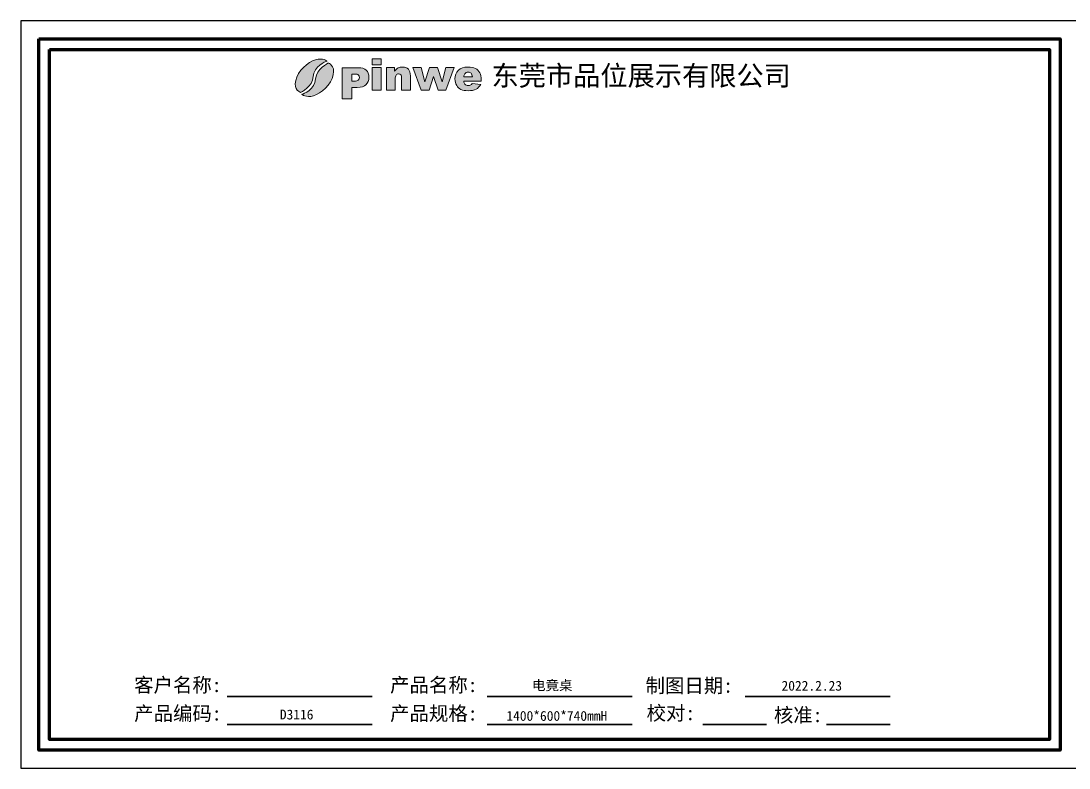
# Model space of a CAD drawing. Header units: inches. Extents: x 15389 to 49212, y -27129 to 13207.
# Drawn here: x 25741 to 29275, y 2912 to 5432 of the extents above; entities that cross this region are included whole.
import ezdxf

# ---------------------------------------------------------------- set-up
doc = ezdxf.new("R2010")
doc.units = ezdxf.units.IN
doc.header["$MEASUREMENT"] = 0
doc.layers.add('_U+56FE_U+5C42 1', color=7, linetype='Continuous')
doc.layers.add('图框', color=5, linetype='Continuous', lineweight=60)
doc.layers.add('轮廓线', color=7, linetype='Continuous', lineweight=30)
doc.styles.get("Standard").update_dxf_attribs({"font": 'arial.ttf'})
doc.styles.add('样式 1', font='')
doc.styles.get('样式 1').set_extended_font_data('SimSun')

msp = doc.modelspace()

# ---------------------------------------------------------------- hatches: boundary and pattern name
h = msp.add_hatch(color=256)
h.dxf.hatch_style = 1
edge = h.paths.add_edge_path()
edge.add_spline(control_points=[(27293.48, 5228.87), (27293.48, 5228.87), (27234.65, 5228.87), (27234.65, 5228.87), (27235.19, 5224.17), (27236.44, 5220.66), (27238.48, 5218.35), (27241.31, 5215.03), (27245.02, 5213.38), (27249.59, 5213.38), (27252.49, 5213.38), (27255.24, 5214.1), (27257.82, 5215.52), (27259.42, 5216.43), (27261.14, 5218.03), (27262.96, 5220.31), (27262.96, 5220.31), (27291.86, 5217.66), (27291.86, 5217.66), (27287.43, 5209.99), (27282.1, 5204.46), (27275.86, 5201.14), (27269.62, 5197.8), (27260.65, 5196.13), (27248.97, 5196.13), (27238.83, 5196.13), (27230.86, 5197.56), (27225.04, 5200.43), (27219.24, 5203.28), (27214.42, 5207.83), (27210.59, 5214.05), (27206.78, 5220.29), (27204.86, 5227.61), (27204.86, 5236.02), (27204.86, 5247.99), (27208.69, 5257.69), (27216.36, 5265.09), (27224.01, 5272.49), (27234.6, 5276.2), (27248.09, 5276.2), (27259.05, 5276.2), (27267.68, 5274.53), (27274.02, 5271.21), (27280.36, 5267.89), (27285.2, 5263.1), (27288.52, 5256.78), (27291.83, 5250.49), (27293.48, 5242.28), (27293.48, 5232.18), (27293.48, 5232.18), (27293.48, 5228.87), (27293.48, 5228.87)], knot_values=[0, 0, 0, 0, 1, 1, 1, 2, 2, 2, 3, 3, 3, 4, 4, 4, 5, 5, 5, 6, 6, 6, 7, 7, 7, 8, 8, 8, 9, 9, 9, 10, 10, 10, 11, 11, 11, 12, 12, 12, 13, 13, 13, 14, 14, 14, 15, 15, 15, 16, 16, 16, 17, 17, 17, 17], degree=3, periodic=0)
edge = h.paths.add_edge_path(flags=16)
edge.add_spline(control_points=[(27263.69, 5242.87), (27263.13, 5248.57), (27261.58, 5252.65), (27259.1, 5255.11), (27256.62, 5257.57), (27253.37, 5258.8), (27249.32, 5258.8), (27244.65, 5258.8), (27240.91, 5256.93), (27238.11, 5253.22), (27236.34, 5250.91), (27235.21, 5247.47), (27234.72, 5242.87), (27234.72, 5242.87), (27263.69, 5242.87), (27263.69, 5242.87)], knot_values=[0, 0, 0, 0, 1, 1, 1, 2, 2, 2, 3, 3, 3, 4, 4, 4, 5, 5, 5, 5], degree=3, periodic=0)
h.paths.add_polyline_path([(27062.98, 5274.43), (27091.31, 5274.43), (27103.63, 5226.38), (27119.26, 5274.43), (27145.5, 5274.43), (27161.67, 5226.31), (27174.01, 5274.43), (27202.17, 5274.43), (27174.03, 5197.9), (27147.99, 5197.9), (27132.5, 5243.95), (27117.54, 5197.9), (27091.34, 5197.9)])
edge = h.paths.add_edge_path()
edge.add_spline(control_points=[(26973.69, 5274.43), (26973.69, 5274.43), (27001.02, 5274.43), (27001.02, 5274.43), (27001.02, 5274.43), (27001.02, 5261.97), (27001.02, 5261.97), (27005.09, 5267.08), (27009.2, 5270.72), (27013.38, 5272.91), (27017.56, 5275.09), (27022.62, 5276.2), (27028.61, 5276.2), (27036.72, 5276.2), (27043.04, 5273.79), (27047.64, 5268.95), (27052.21, 5264.13), (27054.49, 5256.66), (27054.49, 5246.56), (27054.49, 5246.56), (27054.49, 5197.9), (27054.49, 5197.9), (27054.49, 5197.9), (27025, 5197.9), (27025, 5197.9), (27025, 5197.9), (27025, 5240), (27025, 5240), (27025, 5244.82), (27024.12, 5248.21), (27022.35, 5250.2), (27020.58, 5252.19), (27018.1, 5253.2), (27014.9, 5253.2), (27011.39, 5253.2), (27008.51, 5251.84), (27006.33, 5249.17), (27004.14, 5246.46), (27003.03, 5241.65), (27003.03, 5234.66), (27003.03, 5234.66), (27003.03, 5197.9), (27003.03, 5197.9), (27003.03, 5197.9), (26973.69, 5197.9), (26973.69, 5197.9), (26973.69, 5197.9), (26973.69, 5274.43), (26973.69, 5274.43)], knot_values=[0, 0, 0, 0, 1, 1, 1, 2, 2, 2, 3, 3, 3, 4, 4, 4, 5, 5, 5, 6, 6, 6, 7, 7, 7, 8, 8, 8, 9, 9, 9, 10, 10, 10, 11, 11, 11, 12, 12, 12, 13, 13, 13, 14, 14, 14, 15, 15, 15, 16, 16, 16, 16], degree=3, periodic=0)
h.paths.add_polyline_path([(26926.13, 5303.48), (26955.47, 5303.48), (26955.47, 5283.57), (26926.13, 5283.57)])
h.paths.add_polyline_path([(26926.13, 5274.43), (26955.47, 5274.43), (26955.47, 5197.9), (26926.13, 5197.9)])
edge = h.paths.add_edge_path()
edge.add_spline(control_points=[(26824.76, 5273.9), (26824.76, 5273.9), (26879.03, 5273.9), (26879.03, 5273.9), (26890.85, 5273.9), (26899.69, 5271.1), (26905.59, 5265.48), (26911.46, 5259.85), (26914.41, 5251.84), (26914.41, 5241.44), (26914.41, 5230.77), (26911.19, 5222.42), (26904.78, 5216.42), (26898.37, 5210.4), (26888.56, 5207.4), (26875.39, 5207.4), (26875.39, 5207.4), (26857.5, 5207.4), (26857.5, 5207.4), (26857.5, 5207.4), (26857.5, 5168.33), (26857.5, 5168.33), (26857.5, 5168.33), (26824.76, 5168.33), (26824.76, 5168.33), (26824.76, 5168.33), (26824.76, 5273.9), (26824.76, 5273.9)], knot_values=[0, 0, 0, 0, 1, 1, 1, 2, 2, 2, 3, 3, 3, 4, 4, 4, 5, 5, 5, 6, 6, 6, 7, 7, 7, 8, 8, 8, 9, 9, 9, 9], degree=3, periodic=0)
edge = h.paths.add_edge_path(flags=16)
edge.add_spline(control_points=[(26857.5, 5228.78), (26857.5, 5228.78), (26865.53, 5228.78), (26865.53, 5228.78), (26871.87, 5228.78), (26876.32, 5229.89), (26878.88, 5232.08), (26881.43, 5234.26), (26882.71, 5237.07), (26882.71, 5240.48), (26882.71, 5243.8), (26881.61, 5246.6), (26879.37, 5248.91), (26877.16, 5251.22), (26872.98, 5252.38), (26866.84, 5252.38), (26866.84, 5252.38), (26857.5, 5252.38), (26857.5, 5252.38), (26857.5, 5252.38), (26857.5, 5228.78), (26857.5, 5228.78)], knot_values=[0, 0, 0, 0, 1, 1, 1, 2, 2, 2, 3, 3, 3, 4, 4, 4, 5, 5, 5, 6, 6, 6, 7, 7, 7, 7], degree=3, periodic=0)
edge = h.paths.add_edge_path()
edge.add_spline(control_points=[(26688.19, 5184.18), (26688.19, 5184.18), (26702.75, 5171.67), (26727.77, 5179.18), (26752.79, 5186.69), (26787.4, 5216.83), (26794.46, 5249.58), (26801.51, 5282.34), (26778.04, 5289.5), (26778.04, 5289.5), (26778.04, 5289.5), (26737.1, 5270.39), (26735.05, 5236.04), (26733, 5201.7), (26694.56, 5184.64), (26688.19, 5184.18)], knot_values=[0, 0, 0, 0, 1, 1, 1, 2, 2, 2, 3, 3, 3, 4, 4, 4, 5, 5, 5, 5], degree=3, periodic=0)
edge = h.paths.add_edge_path()
edge.add_spline(control_points=[(26773.95, 5295.74), (26773.95, 5295.74), (26759.39, 5308.25), (26734.37, 5300.75), (26709.35, 5293.24), (26674.74, 5263.1), (26667.68, 5230.34), (26660.63, 5197.59), (26684.1, 5190.43), (26684.1, 5190.43), (26684.1, 5190.43), (26725.04, 5209.53), (26727.09, 5243.88), (26729.14, 5278.23), (26767.58, 5295.29), (26773.95, 5295.74)], knot_values=[0, 0, 0, 0, 1, 1, 1, 2, 2, 2, 3, 3, 3, 4, 4, 4, 5, 5, 5, 5], degree=3, periodic=0)

# ---------------------------------------------------------------- linework, layer by layer
at = {"layer": '_U+56FE_U+5C42 1', "lineweight": 0}
for points in [[(26926.13, 5303.48), (26955.47, 5303.48), (26955.47, 5283.57), (26926.13, 5283.57), (26926.13, 5303.48)], [(26926.13, 5274.43), (26955.47, 5274.43), (26955.47, 5197.9), (26926.13, 5197.9), (26926.13, 5274.43)], [(27062.98, 5274.43), (27091.31, 5274.43), (27103.63, 5226.38), (27119.26, 5274.43), (27145.5, 5274.43), (27161.67, 5226.31), (27174.01, 5274.43), (27202.17, 5274.43), (27174.03, 5197.9), (27147.99, 5197.9), (27132.5, 5243.95), (27117.54, 5197.9), (27091.34, 5197.9), (27062.98, 5274.43)]]:
    msp.add_lwpolyline(points, dxfattribs=at)
for points, knots in [([(26773.95, 5295.74), (26773.95, 5295.74), (26759.39, 5308.25), (26734.37, 5300.75), (26709.35, 5293.24), (26674.74, 5263.1), (26667.68, 5230.34), (26660.63, 5197.59), (26684.1, 5190.43), (26684.1, 5190.43), (26684.1, 5190.43), (26725.04, 5209.53), (26727.09, 5243.88), (26729.14, 5278.23), (26767.58, 5295.29), (26773.95, 5295.74)], [0, 0, 0, 0, 1, 1, 1, 2, 2, 2, 3, 3, 3, 4, 4, 4, 5, 5, 5, 5]), ([(26688.19, 5184.18), (26688.19, 5184.18), (26702.75, 5171.67), (26727.77, 5179.18), (26752.79, 5186.69), (26787.4, 5216.83), (26794.46, 5249.58), (26801.51, 5282.34), (26778.04, 5289.5), (26778.04, 5289.5), (26778.04, 5289.5), (26737.1, 5270.39), (26735.05, 5236.04), (26733, 5201.7), (26694.56, 5184.64), (26688.19, 5184.18)], [0, 0, 0, 0, 1, 1, 1, 2, 2, 2, 3, 3, 3, 4, 4, 4, 5, 5, 5, 5]), ([(26824.76, 5273.9), (26824.76, 5273.9), (26879.03, 5273.9), (26879.03, 5273.9), (26890.85, 5273.9), (26899.69, 5271.1), (26905.59, 5265.48), (26911.46, 5259.85), (26914.41, 5251.84), (26914.41, 5241.44), (26914.41, 5230.77), (26911.19, 5222.42), (26904.78, 5216.42), (26898.37, 5210.4), (26888.56, 5207.4), (26875.39, 5207.4), (26875.39, 5207.4), (26857.5, 5207.4), (26857.5, 5207.4), (26857.5, 5207.4), (26857.5, 5168.33), (26857.5, 5168.33), (26857.5, 5168.33), (26824.76, 5168.33), (26824.76, 5168.33), (26824.76, 5168.33), (26824.76, 5273.9), (26824.76, 5273.9)], [0, 0, 0, 0, 1, 1, 1, 2, 2, 2, 3, 3, 3, 4, 4, 4, 5, 5, 5, 6, 6, 6, 7, 7, 7, 8, 8, 8, 9, 9, 9, 9]), ([(26973.69, 5274.43), (26973.69, 5274.43), (27001.02, 5274.43), (27001.02, 5274.43), (27001.02, 5274.43), (27001.02, 5261.97), (27001.02, 5261.97), (27005.09, 5267.08), (27009.2, 5270.72), (27013.38, 5272.91), (27017.56, 5275.09), (27022.62, 5276.2), (27028.61, 5276.2), (27036.72, 5276.2), (27043.04, 5273.79), (27047.64, 5268.95), (27052.21, 5264.13), (27054.49, 5256.66), (27054.49, 5246.56), (27054.49, 5246.56), (27054.49, 5197.9), (27054.49, 5197.9), (27054.49, 5197.9), (27025, 5197.9), (27025, 5197.9), (27025, 5197.9), (27025, 5240), (27025, 5240), (27025, 5244.82), (27024.12, 5248.21), (27022.35, 5250.2), (27020.58, 5252.19), (27018.1, 5253.2), (27014.9, 5253.2), (27011.39, 5253.2), (27008.51, 5251.84), (27006.33, 5249.17), (27004.14, 5246.46), (27003.03, 5241.65), (27003.03, 5234.66), (27003.03, 5234.66), (27003.03, 5197.9), (27003.03, 5197.9), (27003.03, 5197.9), (26973.69, 5197.9), (26973.69, 5197.9), (26973.69, 5197.9), (26973.69, 5274.43), (26973.69, 5274.43)], [0, 0, 0, 0, 1, 1, 1, 2, 2, 2, 3, 3, 3, 4, 4, 4, 5, 5, 5, 6, 6, 6, 7, 7, 7, 8, 8, 8, 9, 9, 9, 10, 10, 10, 11, 11, 11, 12, 12, 12, 13, 13, 13, 14, 14, 14, 15, 15, 15, 16, 16, 16, 16]), ([(27293.48, 5228.87), (27293.48, 5228.87), (27234.65, 5228.87), (27234.65, 5228.87), (27235.19, 5224.17), (27236.44, 5220.66), (27238.48, 5218.35), (27241.31, 5215.03), (27245.02, 5213.38), (27249.59, 5213.38), (27252.49, 5213.38), (27255.24, 5214.1), (27257.82, 5215.52), (27259.42, 5216.43), (27261.14, 5218.03), (27262.96, 5220.31), (27262.96, 5220.31), (27291.86, 5217.66), (27291.86, 5217.66), (27287.43, 5209.99), (27282.1, 5204.46), (27275.86, 5201.14), (27269.62, 5197.8), (27260.65, 5196.13), (27248.97, 5196.13), (27238.83, 5196.13), (27230.86, 5197.56), (27225.04, 5200.43), (27219.24, 5203.28), (27214.42, 5207.83), (27210.59, 5214.05), (27206.78, 5220.29), (27204.86, 5227.61), (27204.86, 5236.02), (27204.86, 5247.99), (27208.69, 5257.69), (27216.36, 5265.09), (27224.01, 5272.49), (27234.6, 5276.2), (27248.09, 5276.2), (27259.05, 5276.2), (27267.68, 5274.53), (27274.02, 5271.21), (27280.36, 5267.89), (27285.2, 5263.1), (27288.52, 5256.78), (27291.83, 5250.49), (27293.48, 5242.28), (27293.48, 5232.18), (27293.48, 5232.18), (27293.48, 5228.87), (27293.48, 5228.87)], [0, 0, 0, 0, 1, 1, 1, 2, 2, 2, 3, 3, 3, 4, 4, 4, 5, 5, 5, 6, 6, 6, 7, 7, 7, 8, 8, 8, 9, 9, 9, 10, 10, 10, 11, 11, 11, 12, 12, 12, 13, 13, 13, 14, 14, 14, 15, 15, 15, 16, 16, 16, 17, 17, 17, 17]), ([(26857.5, 5228.78), (26857.5, 5228.78), (26865.53, 5228.78), (26865.53, 5228.78), (26871.87, 5228.78), (26876.32, 5229.89), (26878.88, 5232.08), (26881.43, 5234.26), (26882.71, 5237.07), (26882.71, 5240.48), (26882.71, 5243.8), (26881.61, 5246.6), (26879.37, 5248.91), (26877.16, 5251.22), (26872.98, 5252.38), (26866.84, 5252.38), (26866.84, 5252.38), (26857.5, 5252.38), (26857.5, 5252.38), (26857.5, 5252.38), (26857.5, 5228.78), (26857.5, 5228.78)], [0, 0, 0, 0, 1, 1, 1, 2, 2, 2, 3, 3, 3, 4, 4, 4, 5, 5, 5, 6, 6, 6, 7, 7, 7, 7]), ([(27263.69, 5242.87), (27263.13, 5248.57), (27261.58, 5252.65), (27259.1, 5255.11), (27256.62, 5257.57), (27253.37, 5258.8), (27249.32, 5258.8), (27244.65, 5258.8), (27240.91, 5256.93), (27238.11, 5253.22), (27236.34, 5250.91), (27235.21, 5247.47), (27234.72, 5242.87), (27234.72, 5242.87), (27263.69, 5242.87), (27263.69, 5242.87)], [0, 0, 0, 0, 1, 1, 1, 2, 2, 2, 3, 3, 3, 4, 4, 4, 5, 5, 5, 5])]:
    msp.add_open_spline(points, degree=3, knots=knots, dxfattribs=at)
at = {"layer": 'Defpoints'}
msp.add_lwpolyline([(25741.38, 2911.54), (29305.38, 2911.54), (29305.38, 5431.54), (25741.38, 5431.54)], close=True, dxfattribs=at)
at = {"layer": '图框', "color": 32}
for points in [[(25801.38, 5371.54), (29245.38, 5371.54), (29245.38, 2971.54), (25801.38, 2971.54)], [(25837.38, 5335.54), (29209.38, 5335.54), (29209.38, 3007.54), (25837.38, 3007.54)]]:
    msp.add_lwpolyline(points, close=True, dxfattribs=at)
at = {"layer": '轮廓线', "color": 7}
for p, q in [((26925.74, 3153.01), (26436.51, 3153.01)), ((27802.62, 3153.01), (27313.38, 3153.01)), ((28672.77, 3153.01), (28183.53, 3153.01)), ((26925.74, 3058.68), (26436.51, 3058.68)), ((27802.62, 3058.68), (27313.38, 3058.68)), ((28255.28, 3058.68), (28040.35, 3058.68)), ((28672.77, 3058.68), (28457.84, 3058.68))]:
    msp.add_line(p, q, dxfattribs=at)

# ---------------------------------------------------------------- texts
at = {"insert": (27328.13, 5280.6, 8.64), "char_height": 67.2682, "width": 4450.1317, "attachment_point": 1}
msp.add_mtext('{\\fSimSun|b0|i0|c134|p2;东莞市品位展示有限公司}', dxfattribs=at)
at = {"layer": '轮廓线', "color": 8, "style": '样式 1'}
for s, insert, char_height, width, attachment_point in [('{\\fSimSun|b1|i0|c134|p2;\\C256;客户名称:}', (26270.29, 3188.88), 48, 360, 5), ('{\\fSimSun|b1|i0|c134|p2;\\C256;产品名称:}', (27133.38, 3188.88), 48, 360, 5), ('{\\fSimSun|b1|i0|c134|p2;\\C256;电竟桌}', (27464.75, 3188.88), 33.3333, 459.8466, 4), ('{\\fSimSun|b1|i0|c134|p2;\\C256;2022.2.23}', (28305.92, 3188.88), 33.3333, 381.0759, 4), ('{\\fSimSun|b1|i0|c134|p2;\\C256;产品编码:}', (26270.29, 3092.88), 48, 360, 5), ('{\\fSimSun|b1|i0|c134|p2;\\C256;产品规格:}', (27133.38, 3092.88), 48, 360, 5), ('{\\fSimSun|b1|i0|c134|p2;\\C256;D3116}', (26614.29, 3091.84), 33.3333, 381.0759, 4), ('{\\fSimSun|b1|i0|c134|p2;\\C256;1400*600*740mmH}', (27378.18, 3087.24), 33.3333, 381.0759, 4)]:
    msp.add_mtext(s, dxfattribs=dict(at, insert=insert, char_height=char_height, width=width, attachment_point=attachment_point))
at = {"layer": '轮廓线', "color": 7, "char_height": 48, "attachment_point": 5, "style": '样式 1'}
for s, insert, width in [('{\\fSimSun|b1|i0|c134|p2;\\C256;制图日期:}', (27994.8, 3186.91), 386.5808), ('{\\fSimSun|b1|i0|c134|p2;\\C256;校对:}', (27932.79, 3094.43), 216.9226), ('{\\fSimSun|b1|i0|c134|p2;\\C256;核准:}', (28361.94, 3087.68), 203.5661)]:
    msp.add_mtext(s, dxfattribs=dict(at, insert=insert, width=width))

doc.saveas('drawing.dxf')
